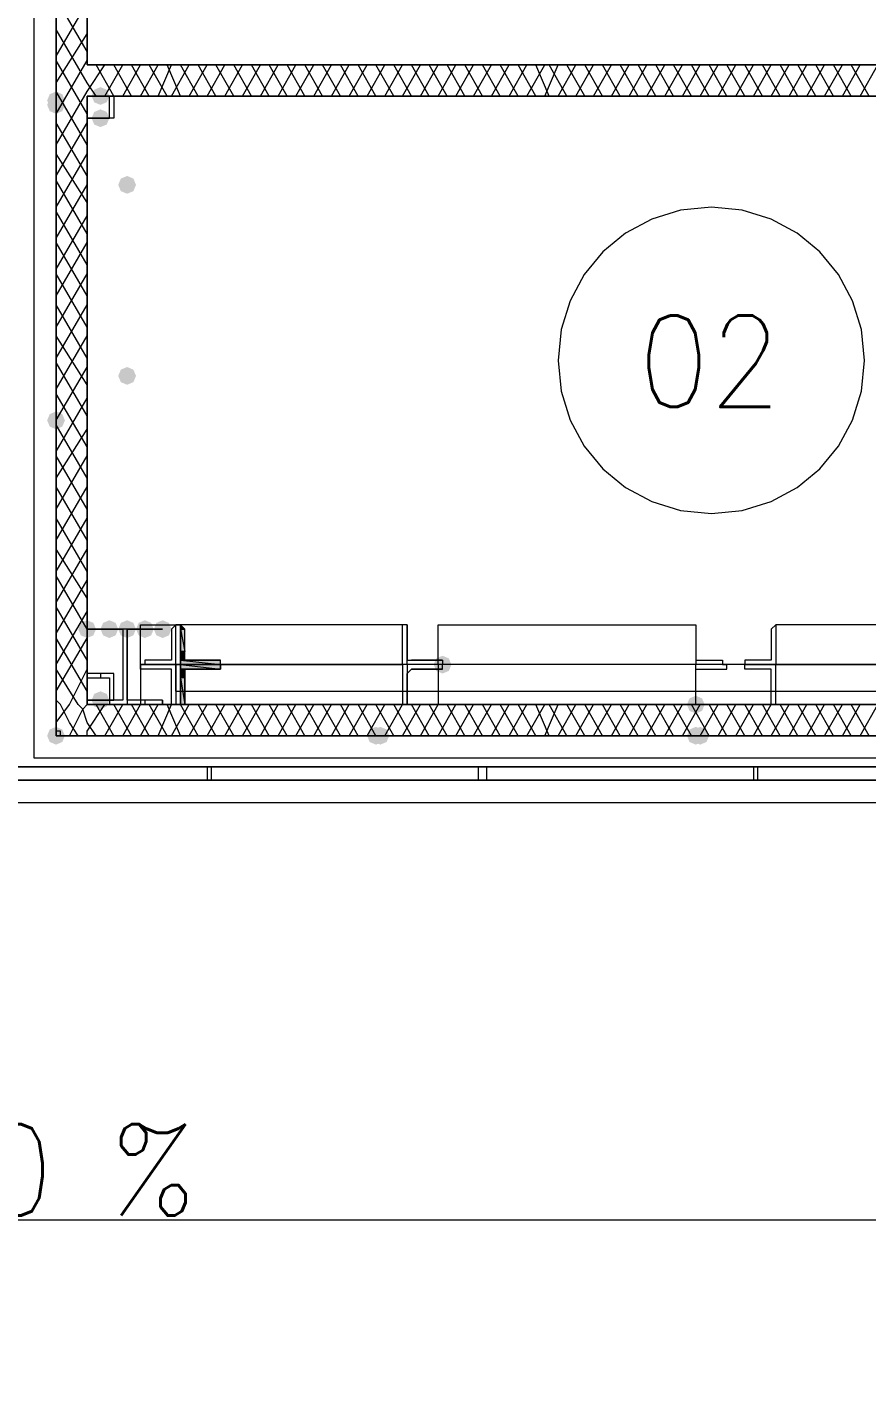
# Model space of a CAD drawing. Header units: millimetres. Extents: x 0 to 420, y 0 to 297.
# Drawn here: x 100.86 to 108.86, y 99.06 to 111.99 of the extents above; entities that cross this region are included whole.
import ezdxf

# ---------------------------------------------------------------- set-up
doc = ezdxf.new("R2010")
doc.units = ezdxf.units.MM
doc.styles.get("Standard").update_dxf_attribs({"font": 'STANDARD'})

msp = doc.modelspace()

# ---------------------------------------------------------------- hatches: boundary and pattern name
h = msp.add_hatch(color=7)
h.paths.add_polyline_path([(101.134333, 123.274667), (101.134333, 105.240667)], flags=0)
h.paths.add_polyline_path([(101.134333, 105.240667), (101.134333, 123.274667)], flags=0)
for color, points in [(7, [(101.642333, 111.336667), (101.617463, 111.276871), (101.557667, 111.252), (101.497871, 111.276871), (101.473, 111.336667), (101.497871, 111.396462), (101.557667, 111.421333), (101.617462, 111.396463)]), (254, [(101.219, 111.294333), (101.194129, 111.234537), (101.134333, 111.209667), (101.074538, 111.234537), (101.049667, 111.294333), (101.074537, 111.354129), (101.134333, 111.379), (101.194129, 111.354129)]), (254, [(101.219, 111.252), (101.194129, 111.192204), (101.134333, 111.167333), (101.074538, 111.192204), (101.049667, 111.252), (101.074537, 111.311796), (101.134333, 111.336667), (101.194129, 111.311796)]), (7, [(101.642333, 111.125), (101.617463, 111.065204), (101.557667, 111.040333), (101.497871, 111.065204), (101.473, 111.125), (101.497871, 111.184796), (101.557667, 111.209667), (101.617462, 111.184796)]), (7, [(101.896333, 110.49), (101.871462, 110.430204), (101.811667, 110.405333), (101.751871, 110.430204), (101.727, 110.49), (101.751871, 110.549796), (101.811667, 110.574667), (101.871462, 110.549796)]), (7, [(101.896333, 108.669667), (101.871462, 108.609871), (101.811667, 108.585), (101.751871, 108.609871), (101.727, 108.669667), (101.751871, 108.729462), (101.811667, 108.754333), (101.871462, 108.729463)]), (254, [(101.219, 108.246333), (101.194129, 108.186537), (101.134333, 108.161667), (101.074538, 108.186537), (101.049667, 108.246333), (101.074537, 108.306129), (101.134333, 108.331), (101.194129, 108.306129)]), (254, [(101.219, 108.246333), (101.194129, 108.186537), (101.134333, 108.161667), (101.074538, 108.186537), (101.049667, 108.246333), (101.074537, 108.306129), (101.134333, 108.331), (101.194129, 108.306129)]), (7, [(101.515333, 106.256667), (101.490463, 106.196871), (101.430667, 106.172), (101.370871, 106.196871), (101.346, 106.256667), (101.370871, 106.316462), (101.430667, 106.341333), (101.490462, 106.316463)]), (7, [(101.727, 106.256667), (101.702129, 106.196871), (101.642333, 106.172), (101.582538, 106.196871), (101.557667, 106.256667), (101.582537, 106.316462), (101.642333, 106.341333), (101.702129, 106.316463)]), (7, [(101.896333, 106.256667), (101.871462, 106.196871), (101.811667, 106.172), (101.751871, 106.196871), (101.727, 106.256667), (101.751871, 106.316462), (101.811667, 106.341333), (101.871462, 106.316463)]), (7, [(102.065667, 106.256667), (102.040796, 106.196871), (101.981, 106.172), (101.921204, 106.196871), (101.896333, 106.256667), (101.921204, 106.316462), (101.981, 106.341333), (102.040796, 106.316463)]), (7, [(102.235, 106.256667), (102.210129, 106.196871), (102.150333, 106.172), (102.090538, 106.196871), (102.065667, 106.256667), (102.090537, 106.316462), (102.150333, 106.341333), (102.210129, 106.316463)]), (98, [(102.658333, 105.960333), (102.616, 105.960333)]), (7, [(104.902, 105.918), (104.877129, 105.858204), (104.817333, 105.833333), (104.757538, 105.858204), (104.732667, 105.918), (104.757537, 105.977796), (104.817333, 106.002667), (104.877129, 105.977796)]), (7, [(101.642333, 105.579333), (101.617463, 105.519537), (101.557667, 105.494667), (101.497871, 105.519537), (101.473, 105.579333), (101.497871, 105.639129), (101.557667, 105.664), (101.617462, 105.639129)]), (7, [(107.315, 105.537), (107.290129, 105.477204), (107.230333, 105.452333), (107.170538, 105.477204), (107.145667, 105.537), (107.170537, 105.596796), (107.230333, 105.621667), (107.290129, 105.596796)]), (98, [(102.319667, 105.537), (102.362, 105.537)]), (254, [(101.219, 105.240667), (101.194129, 105.180871), (101.134333, 105.156), (101.074538, 105.180871), (101.049667, 105.240667), (101.074537, 105.300462), (101.134333, 105.325333), (101.194129, 105.300463)]), (254, [(101.219, 105.240667), (101.194129, 105.180871), (101.134333, 105.156), (101.074538, 105.180871), (101.049667, 105.240667), (101.074537, 105.300462), (101.134333, 105.325333), (101.194129, 105.300463)]), (254, [(101.219, 105.240667), (101.194129, 105.180871), (101.134333, 105.156), (101.074538, 105.180871), (101.049667, 105.240667), (101.074537, 105.300462), (101.134333, 105.325333), (101.194129, 105.300463)]), (254, [(101.219, 105.240667), (101.194129, 105.180871), (101.134333, 105.156), (101.074538, 105.180871), (101.049667, 105.240667), (101.074537, 105.300462), (101.134333, 105.325333), (101.194129, 105.300463)]), (254, [(104.267, 105.240667), (104.242129, 105.180871), (104.182333, 105.156), (104.122538, 105.180871), (104.097667, 105.240667), (104.122537, 105.300462), (104.182333, 105.325333), (104.242129, 105.300463)]), (254, [(104.309333, 105.240667), (104.284462, 105.180871), (104.224667, 105.156), (104.164871, 105.180871), (104.14, 105.240667), (104.164871, 105.300462), (104.224667, 105.325333), (104.284462, 105.300463)]), (254, [(107.315, 105.240667), (107.290129, 105.180871), (107.230333, 105.156), (107.170538, 105.180871), (107.145667, 105.240667), (107.170537, 105.300462), (107.230333, 105.325333), (107.290129, 105.300463)]), (254, [(107.357333, 105.240667), (107.332463, 105.180871), (107.272667, 105.156), (107.212871, 105.180871), (107.188, 105.240667), (107.212871, 105.300462), (107.272667, 105.325333), (107.332462, 105.300463)])]:
    msp.add_hatch(color=color).paths.add_polyline_path(points, flags=0)
h = msp.add_hatch(color=98)
h.paths.add_polyline_path([(102.362, 106.256667), (102.319667, 106.299)], flags=0)
h.paths.add_polyline_path([(102.319667, 106.299), (102.362, 106.256667), (102.319667, 106.256667)], flags=0)
h.paths.add_polyline_path([(102.362, 106.256667), (102.319667, 106.256667)], flags=0)
h.paths.add_polyline_path([(102.319667, 106.256667), (102.362, 106.256667)], flags=0)
h.paths.add_polyline_path([(102.362, 106.256667), (102.319667, 106.256667)], flags=0)
h.paths.add_polyline_path([(102.362, 106.256667), (102.319667, 106.256667)], flags=0)
h = msp.add_hatch(color=98)
h.paths.add_polyline_path([(102.362, 106.256667), (102.319667, 106.256667), (102.362, 106.045)], flags=0)
h.paths.add_polyline_path([(102.319667, 106.256667), (102.362, 106.045), (102.319667, 106.045)], flags=0)
h = msp.add_hatch(color=98)
h.paths.add_polyline_path([(102.362, 106.045), (102.319667, 106.045), (102.362, 105.960333)], flags=0)
h.paths.add_polyline_path([(102.319667, 106.045), (102.362, 105.960333), (102.319667, 105.960333)], flags=0)
h.paths.add_polyline_path([(102.362, 105.960333), (102.319667, 105.960333)], flags=0)
h.paths.add_polyline_path([(102.319667, 105.960333), (102.362, 105.960333)], flags=0)
h.paths.add_polyline_path([(102.362, 105.960333), (102.319667, 105.960333)], flags=0)
h.paths.add_polyline_path([(102.362, 105.960333), (102.319667, 105.960333)], flags=0)
h.paths.add_polyline_path([(102.319667, 105.960333), (102.362, 105.960333)], flags=0)
h.paths.add_polyline_path([(102.362, 105.960333), (102.319667, 105.960333)], flags=0)
h = msp.add_hatch(color=98)
h.paths.add_polyline_path([(102.404333, 105.960333), (102.319667, 105.960333)], flags=0)
h.paths.add_polyline_path([(102.404333, 105.960333), (102.319667, 105.960333), (102.362, 105.960333)], flags=0)
h = msp.add_hatch(color=98)
h.paths.add_polyline_path([(102.616, 105.960333), (102.319667, 105.960333)], flags=0)
h.paths.add_polyline_path([(102.616, 105.960333), (102.319667, 105.960333), (102.404333, 105.960333)], flags=0)
h = msp.add_hatch(color=98)
h.paths.add_polyline_path([(102.700667, 105.960333), (102.319667, 105.960333)], flags=0)
h.paths.add_polyline_path([(102.700667, 105.960333), (102.319667, 105.960333), (102.658333, 105.960333)], flags=0)
h = msp.add_hatch(color=98)
h.paths.add_polyline_path([(102.700667, 105.960333), (102.319667, 105.960333), (102.700667, 105.918)], flags=0)
h.paths.add_polyline_path([(102.319667, 105.960333), (102.700667, 105.918), (102.319667, 105.918)], flags=0)
h.paths.add_polyline_path([(102.700667, 105.918), (102.319667, 105.918)], flags=0)
h.paths.add_polyline_path([(102.319667, 105.918), (102.700667, 105.918)], flags=0)
h.paths.add_polyline_path([(102.700667, 105.918), (102.319667, 105.918)], flags=0)
h.paths.add_polyline_path([(102.700667, 105.918), (102.319667, 105.918)], flags=0)
h.paths.add_polyline_path([(102.319667, 105.918), (102.700667, 105.918)], flags=0)
h.paths.add_polyline_path([(102.700667, 105.918), (102.319667, 105.918)], flags=0)
h.paths.add_polyline_path([(102.700667, 105.918), (102.319667, 105.918)], flags=0)
h.paths.add_polyline_path([(102.319667, 105.918), (102.700667, 105.918)], flags=0)
h.paths.add_polyline_path([(102.700667, 105.918), (102.319667, 105.918)], flags=0)
h.paths.add_polyline_path([(102.700667, 105.918), (102.319667, 105.918)], flags=0)
h = msp.add_hatch(color=98)
h.paths.add_polyline_path([(102.616, 105.960333), (102.658333, 105.960333)], flags=0)
h.paths.add_polyline_path([(102.658333, 105.960333), (102.616, 105.960333)], flags=0)
h = msp.add_hatch(color=98)
h.paths.add_polyline_path([(102.700667, 105.918), (102.319667, 105.918), (102.700667, 105.875667)], flags=0)
h.paths.add_polyline_path([(102.319667, 105.918), (102.700667, 105.875667), (102.319667, 105.875667)], flags=0)
h.paths.add_polyline_path([(102.700667, 105.875667), (102.319667, 105.875667)], flags=0)
h.paths.add_polyline_path([(102.319667, 105.875667), (102.700667, 105.875667)], flags=0)
h.paths.add_polyline_path([(102.700667, 105.875667), (102.319667, 105.875667)], flags=0)
h.paths.add_polyline_path([(102.700667, 105.875667), (102.319667, 105.875667)], flags=0)
h.paths.add_polyline_path([(102.319667, 105.875667), (102.700667, 105.875667)], flags=0)
h.paths.add_polyline_path([(102.700667, 105.875667), (102.319667, 105.875667)], flags=0)
h.paths.add_polyline_path([(102.700667, 105.875667), (102.319667, 105.875667)], flags=0)
h.paths.add_polyline_path([(102.319667, 105.875667), (102.700667, 105.875667)], flags=0)
h = msp.add_hatch(color=98)
h.paths.add_polyline_path([(102.658333, 105.875667), (102.616, 105.875667)], flags=0)
h.paths.add_polyline_path([(102.658333, 105.875667), (102.616, 105.875667)], flags=0)
h.paths.add_polyline_path([(102.616, 105.875667), (102.658333, 105.875667)], flags=0)
h.paths.add_polyline_path([(102.658333, 105.875667), (102.319667, 105.875667)], flags=0)
h.paths.add_polyline_path([(102.658333, 105.875667), (102.319667, 105.875667), (102.700667, 105.875667)], flags=0)
h = msp.add_hatch(color=98)
h.paths.add_polyline_path([(102.404333, 105.875667), (102.319667, 105.875667)], flags=0)
h.paths.add_polyline_path([(102.404333, 105.875667), (102.319667, 105.875667), (102.616, 105.875667)], flags=0)
h = msp.add_hatch(color=98)
h.paths.add_polyline_path([(102.319667, 105.875667), (102.362, 105.875667)], flags=0)
h.paths.add_polyline_path([(102.362, 105.875667), (102.319667, 105.875667)], flags=0)
h.paths.add_polyline_path([(102.362, 105.875667), (102.319667, 105.875667)], flags=0)
h.paths.add_polyline_path([(102.319667, 105.875667), (102.362, 105.875667)], flags=0)
h.paths.add_polyline_path([(102.362, 105.875667), (102.319667, 105.875667)], flags=0)
h.paths.add_polyline_path([(102.362, 105.875667), (102.319667, 105.875667), (102.404333, 105.875667)], flags=0)
h = msp.add_hatch(color=98)
h.paths.add_polyline_path([(102.362, 105.875667), (102.319667, 105.875667), (102.362, 105.833333)], flags=0)
h.paths.add_polyline_path([(102.319667, 105.875667), (102.362, 105.833333), (102.319667, 105.833333)], flags=0)
h = msp.add_hatch(color=98)
h.paths.add_polyline_path([(102.362, 105.833333), (102.319667, 105.833333), (102.362, 105.791)], flags=0)
h.paths.add_polyline_path([(102.319667, 105.833333), (102.362, 105.791), (102.319667, 105.791)], flags=0)
h = msp.add_hatch(color=98)
h.paths.add_polyline_path([(102.362, 105.791), (102.319667, 105.791), (102.362, 105.537)], flags=0)
h.paths.add_polyline_path([(102.319667, 105.791), (102.362, 105.537), (102.319667, 105.537)], flags=0)
h.paths.add_polyline_path([(102.362, 105.537), (102.319667, 105.537)], flags=0)
h.paths.add_polyline_path([(102.319667, 105.537), (102.362, 105.537)], flags=0)
h.paths.add_polyline_path([(102.362, 105.537), (102.319667, 105.537)], flags=0)
h.paths.add_polyline_path([(102.362, 105.537), (102.319667, 105.537)], flags=0)
h = msp.add_hatch(color=7)
h.paths.add_polyline_path([(101.134333, 105.240667), (113.368667, 105.240667)], flags=0)
h.paths.add_polyline_path([(113.368667, 105.240667), (101.134333, 105.240667)], flags=0)

# ---------------------------------------------------------------- linework, layer by layer
at = {"color": 7, "lineweight": 0}
for points in [[(100.922667, 105.029), (386.715, 105.029), (386.715, 222.715667), (100.922667, 222.715667)], [(101.430667, 111.633), (117.940667, 111.633), (117.940667, 105.537), (130.640667, 105.537), (130.640667, 140.038667), (101.430667, 140.038667), (101.430667, 123.655667)], [(101.134333, 123.274667), (101.134333, 105.240667)], [(101.134333, 105.240667), (101.134333, 123.274667)], [(101.134333, 123.274667), (101.134333, 105.240667)], [(101.134333, 123.274667), (101.134333, 105.240667)], [(101.684667, 111.125), (101.430667, 111.125), (101.430667, 111.336667), (101.684667, 111.336667)], [(101.642333, 111.125), (101.642333, 111.336667), (101.430667, 111.336667), (101.430667, 111.125)], [(102.150333, 106.256667), (101.430667, 106.256667), (101.769333, 106.256667), (101.769333, 105.579333), (101.430667, 105.579333), (101.430667, 105.537), (102.150333, 105.537), (102.150333, 105.579333), (101.811667, 105.579333), (101.811667, 106.256667)], [(104.775, 106.299), (107.230333, 106.299), (107.230333, 105.918), (104.775, 105.918)], [(110.405333, 106.299), (107.992333, 106.299), (107.992333, 105.918), (110.405333, 105.918)], [(101.684667, 105.833333), (101.430667, 105.833333), (101.430667, 105.579333), (101.684667, 105.579333)], [(104.521, 105.875667), (104.817333, 105.875667)], [(104.775, 105.537), (107.230333, 105.537), (107.230333, 105.918), (104.775, 105.918)], [(110.405333, 105.537), (107.992333, 105.537), (107.992333, 105.918), (110.405333, 105.918)], [(101.642333, 105.791), (101.642333, 105.579333), (101.430667, 105.579333), (101.430667, 105.791)], [(101.134333, 105.240667), (113.368667, 105.240667)], [(113.368667, 105.240667), (101.134333, 105.240667)], [(101.134333, 105.240667), (113.368667, 105.240667)], [(101.134333, 105.240667), (113.368667, 105.240667)], [(113.03, 104.817333), (86.952667, 104.817333), (86.952667, 104.944333), (113.03, 104.944333), (113.03, 104.817333), (86.952667, 104.817333), (86.952667, 104.944333), (113.03, 104.944333), (113.03, 104.817333), (86.952667, 104.817333), (86.952667, 104.944333), (113.03, 104.944333), (113.03, 104.817333), (86.952667, 104.817333), (86.952667, 104.944333), (113.03, 104.944333), (113.03, 104.817333), (113.03, 104.944333), (86.952667, 104.944333), (86.952667, 104.817333)], [(102.616, 104.817333), (102.616, 104.944333), (102.573667, 104.944333), (102.573667, 104.817333)], [(105.240667, 104.817333), (105.240667, 104.944333), (105.156, 104.944333), (105.156, 104.817333)], [(107.823, 104.817333), (107.823, 104.944333), (107.780667, 104.944333), (107.780667, 104.817333)], [(113.03, 104.732667), (113.03, 104.817333), (86.910333, 104.817333), (86.910333, 104.605667), (113.03, 104.605667)]]:
    msp.add_lwpolyline(points, close=True, dxfattribs=at)
for points in [[(101.134333, 160.528), (101.134333, 105.537)], [(101.430667, 111.633), (101.430667, 140.038667)], [(101.134333, 105.240667), (101.134333, 123.274667), (101.134333, 105.240667), (101.134333, 123.274667)], [(101.430667, 111.76), (101.134333, 112.268)], [(101.134333, 111.717667), (101.430667, 112.225667)], [(101.430667, 111.463667), (101.134333, 111.971667)], [(101.134333, 111.463667), (101.430667, 111.929333)], [(101.134333, 111.167333), (101.430667, 111.675333)], [(101.430667, 111.167333), (101.134333, 111.675333)], [(101.430667, 111.379), (101.6, 111.633)], [(117.983, 111.633), (101.430667, 111.633)], [(101.684667, 111.336667), (101.515333, 111.633)], [(101.6, 111.336667), (101.769333, 111.633)], [(101.854, 111.336667), (101.684667, 111.633)], [(101.769333, 111.336667), (101.938667, 111.633)], [(102.023333, 111.336667), (101.854, 111.633)], [(101.938667, 111.336667), (102.108, 111.633)], [(102.192667, 111.336667), (102.023333, 111.633)], [(102.108, 111.336667), (102.235, 111.633)], [(102.319667, 111.336667), (102.192667, 111.633)], [(102.235, 111.336667), (102.404333, 111.633)], [(102.489, 111.336667), (102.319667, 111.633)], [(102.404333, 111.336667), (102.573667, 111.633)], [(102.658333, 111.336667), (102.489, 111.633)], [(102.573667, 111.336667), (102.743, 111.633)], [(102.827667, 111.336667), (102.658333, 111.633)], [(102.743, 111.336667), (102.912333, 111.633)], [(102.997, 111.336667), (102.827667, 111.633)], [(102.912333, 111.336667), (103.081667, 111.633)], [(103.166333, 111.336667), (102.997, 111.633)], [(103.081667, 111.336667), (103.251, 111.633)], [(103.335667, 111.336667), (103.166333, 111.633)], [(103.251, 111.336667), (103.420333, 111.633)], [(103.505, 111.336667), (103.335667, 111.633)], [(103.420333, 111.336667), (103.589667, 111.633)], [(103.674333, 111.336667), (103.505, 111.633)], [(103.589667, 111.336667), (103.759, 111.633)], [(103.843667, 111.336667), (103.674333, 111.633)], [(103.759, 111.336667), (103.928333, 111.633)], [(104.013, 111.336667), (103.843667, 111.633)], [(103.928333, 111.336667), (104.097667, 111.633)], [(104.182333, 111.336667), (104.013, 111.633)], [(104.097667, 111.336667), (104.267, 111.633)], [(104.351667, 111.336667), (104.182333, 111.633)], [(104.267, 111.336667), (104.436333, 111.633)], [(104.521, 111.336667), (104.351667, 111.633)], [(104.436333, 111.336667), (104.605667, 111.633)], [(104.690333, 111.336667), (104.521, 111.633)], [(104.605667, 111.336667), (104.775, 111.633)], [(104.859667, 111.336667), (104.690333, 111.633)], [(104.775, 111.336667), (104.944333, 111.633)], [(105.029, 111.336667), (104.859667, 111.633)], [(104.944333, 111.336667), (105.113667, 111.633)], [(105.198333, 111.336667), (105.029, 111.633)], [(105.113667, 111.336667), (105.283, 111.633)], [(105.367667, 111.336667), (105.198333, 111.633)], [(105.283, 111.336667), (105.452333, 111.633)], [(105.537, 111.336667), (105.367667, 111.633)], [(105.452333, 111.336667), (105.621667, 111.633)], [(105.706333, 111.336667), (105.537, 111.633)], [(105.621667, 111.336667), (105.791, 111.633)], [(105.833333, 111.336667), (105.706333, 111.633)], [(105.791, 111.336667), (105.918, 111.633)], [(106.002667, 111.336667), (105.833333, 111.633)], [(105.918, 111.336667), (106.087333, 111.633)], [(106.172, 111.336667), (106.002667, 111.633)], [(106.087333, 111.336667), (106.256667, 111.633)], [(106.341333, 111.336667), (106.172, 111.633)], [(106.256667, 111.336667), (106.426, 111.633)], [(106.510667, 111.336667), (106.341333, 111.633)], [(106.426, 111.336667), (106.595333, 111.633)], [(106.68, 111.336667), (106.510667, 111.633)], [(106.595333, 111.336667), (106.764667, 111.633)], [(106.849333, 111.336667), (106.68, 111.633)], [(106.764667, 111.336667), (106.934, 111.633)], [(107.018667, 111.336667), (106.849333, 111.633)], [(106.934, 111.336667), (107.103333, 111.633)], [(107.188, 111.336667), (107.018667, 111.633)], [(107.103333, 111.336667), (107.272667, 111.633)], [(107.357333, 111.336667), (107.188, 111.633)], [(107.272667, 111.336667), (107.442, 111.633)], [(107.526667, 111.336667), (107.357333, 111.633)], [(107.442, 111.336667), (107.611333, 111.633)], [(107.696, 111.336667), (107.526667, 111.633)], [(107.611333, 111.336667), (107.780667, 111.633)], [(107.865333, 111.336667), (107.696, 111.633)], [(107.780667, 111.336667), (107.95, 111.633)], [(108.034667, 111.336667), (107.865333, 111.633)], [(107.95, 111.336667), (108.119333, 111.633)], [(108.204, 111.336667), (108.034667, 111.633)], [(108.119333, 111.336667), (108.288667, 111.633)], [(108.373333, 111.336667), (108.204, 111.633)], [(108.288667, 111.336667), (108.458, 111.633)], [(108.542667, 111.336667), (108.373333, 111.633)], [(108.458, 111.336667), (108.627333, 111.633)], [(108.712, 111.336667), (108.542667, 111.633)], [(108.627333, 111.336667), (108.796667, 111.633)], [(108.881333, 111.336667), (108.712, 111.633)], [(108.796667, 111.336667), (108.966, 111.633)], [(101.515333, 111.336667), (101.430667, 111.463667)], [(101.134333, 110.871), (101.430667, 111.379)], [(101.430667, 110.871), (101.134333, 111.379)], [(101.430667, 111.336667), (117.983, 111.336667)], [(101.430667, 105.537), (101.430667, 111.336667)], [(101.134333, 110.574667), (101.430667, 111.082667)], [(101.430667, 110.574667), (101.134333, 111.082667)], [(101.134333, 110.278333), (101.430667, 110.786333)], [(101.430667, 110.320667), (101.134333, 110.786333)], [(101.430667, 110.024333), (101.134333, 110.532333)], [(101.134333, 109.982), (101.430667, 110.49)], [(101.430667, 109.728), (101.134333, 110.236)], [(108.839, 108.817833), (108.809328, 109.112177), (108.724228, 109.386329), (108.589572, 109.634416), (108.411232, 109.850566), (108.195083, 110.028905), (107.946996, 110.163561), (107.672844, 110.248661), (107.3785, 110.278333), (107.084156, 110.248661), (106.810004, 110.163561), (106.561917, 110.028905), (106.345768, 109.850566), (106.167428, 109.634416), (106.032772, 109.386329), (105.947672, 109.112177), (105.918, 108.817833)], [(101.134333, 109.685667), (101.430667, 110.193667)], [(101.134333, 109.431667), (101.430667, 109.939667)], [(101.430667, 109.431667), (101.134333, 109.939667)], [(101.134333, 109.135333), (101.430667, 109.643333)], [(101.430667, 109.135333), (101.134333, 109.643333)], [(101.134333, 108.839), (101.430667, 109.347)], [(101.430667, 108.839), (101.134333, 109.347)], [(101.134333, 108.542667), (101.430667, 109.050667)], [(101.430667, 108.585), (101.134333, 109.050667)], [(105.918, 108.817833), (105.947672, 108.52349), (106.032772, 108.249338), (106.167428, 108.001251), (106.345768, 107.785101), (106.561917, 107.606762), (106.810004, 107.472106), (107.084156, 107.387005), (107.3785, 107.357333), (107.672844, 107.387005), (107.946996, 107.472106), (108.195083, 107.606762), (108.411232, 107.785101), (108.589572, 108.001251), (108.724228, 108.249338), (108.809328, 108.52349), (108.839, 108.817833)], [(101.430667, 108.288667), (101.134333, 108.796667)], [(101.134333, 108.246333), (101.430667, 108.754333)], [(101.430667, 107.992333), (101.134333, 108.500333)], [(101.134333, 107.95), (101.430667, 108.458)], [(101.430667, 107.696), (101.134333, 108.204)], [(101.134333, 107.696), (101.430667, 108.161667)], [(101.134333, 107.399667), (101.430667, 107.907667)], [(101.430667, 107.399667), (101.134333, 107.907667)], [(101.134333, 107.103333), (101.430667, 107.611333)], [(101.430667, 107.103333), (101.134333, 107.611333)], [(101.134333, 106.807), (101.430667, 107.315)], [(101.430667, 106.807), (101.134333, 107.315)], [(101.134333, 106.510667), (101.430667, 107.018667)], [(101.430667, 106.553), (101.134333, 107.018667)], [(101.430667, 106.256667), (101.134333, 106.764667)], [(101.134333, 106.214333), (101.430667, 106.722333)], [(101.430667, 105.960333), (101.134333, 106.468333)], [(101.134333, 105.918), (101.430667, 106.426)], [(101.811667, 106.256667), (101.811667, 105.537)], [(102.277333, 105.918), (102.277333, 106.299), (102.235, 106.256667), (102.235, 105.960333), (101.981, 105.960333), (101.981, 105.918), (101.938667, 105.918), (102.277333, 105.918), (104.436333, 105.918), (104.436333, 106.299), (102.277333, 106.299)], [(102.319667, 105.918), (101.938667, 105.918), (101.938667, 106.299), (102.319667, 106.299)], [(104.478667, 105.918), (104.478667, 106.299), (102.319667, 106.299)], [(104.478667, 106.299), (104.478667, 106.256667)], [(104.478667, 106.256667), (104.478667, 105.960333), (104.521, 105.960333)], [(107.230333, 106.299), (107.230333, 106.256667)], [(107.230333, 106.256667), (107.230333, 105.960333), (107.272667, 105.960333), (107.484333, 105.960333), (107.484333, 105.918), (107.526667, 105.918)], [(107.95, 106.256667), (107.95, 105.960333), (107.907667, 105.960333), (107.696, 105.960333), (107.696, 105.918)], [(107.992333, 106.299), (107.95, 106.256667)], [(101.134333, 105.664), (101.430667, 106.172)], [(101.430667, 105.664), (101.134333, 106.172)], [(102.658333, 105.960333), (102.404333, 105.960333)], [(104.817333, 105.960333), (104.521, 105.960333), (104.817333, 105.960333), (104.817333, 105.918), (104.478667, 105.918)], [(101.346, 105.537), (101.134333, 105.875667)], [(101.261333, 105.537), (101.430667, 105.875667)], [(101.557667, 105.833333), (101.557667, 105.791)], [(102.277333, 105.918), (102.277333, 105.537), (102.235, 105.537), (102.235, 105.833333), (102.235, 105.875667), (101.981, 105.875667), (101.938667, 105.875667), (101.938667, 105.918), (102.277333, 105.918), (104.436333, 105.918), (104.436333, 105.537), (102.277333, 105.537)], [(102.319667, 105.918), (101.938667, 105.918), (101.938667, 105.537), (102.319667, 105.537)], [(102.277333, 105.664), (102.277333, 105.918), (102.277333, 105.833333), (102.277333, 105.664), (112.903, 105.664), (112.903, 105.918), (102.277333, 105.918)], [(102.277333, 105.875667), (102.277333, 105.918)], [(104.478667, 105.918), (102.319667, 105.918)], [(104.478667, 105.918), (102.319667, 105.918)], [(102.658333, 105.875667), (102.404333, 105.875667)], [(104.478667, 105.918), (104.478667, 105.537), (104.478667, 105.833333), (104.521, 105.875667)], [(104.817333, 105.918), (104.478667, 105.918)], [(104.817333, 105.875667), (104.817333, 105.918)], [(107.526667, 105.918), (107.230333, 105.918)], [(107.526667, 105.918), (107.230333, 105.918)], [(107.230333, 105.537), (107.230333, 105.833333), (107.230333, 105.875667), (107.272667, 105.875667), (107.484333, 105.875667), (107.526667, 105.875667), (107.526667, 105.918)], [(107.696, 105.918), (107.992333, 105.918)], [(107.696, 105.918), (107.992333, 105.918)], [(107.95, 105.537), (107.95, 105.833333), (107.95, 105.875667), (107.907667, 105.875667), (107.696, 105.875667), (107.696, 105.918)], [(101.176667, 105.537), (101.134333, 105.579333)], [(101.430667, 105.579333), (101.430667, 105.537)], [(101.430667, 105.537), (101.430667, 105.579333)], [(101.642333, 105.579333), (101.642333, 105.537)], [(101.981, 105.579333), (101.981, 105.537)], [(102.150333, 105.579333), (102.150333, 105.537)], [(101.134333, 105.367667), (101.261333, 105.537)], [(101.134333, 105.240667), (101.134333, 105.537)], [(101.261333, 105.367667), (101.176667, 105.537)], [(101.261333, 105.240667), (101.388333, 105.494667)], [(101.388333, 105.494667), (101.346, 105.537)], [(101.388333, 105.494667), (101.430667, 105.537)], [(101.430667, 105.367667), (101.388333, 105.494667)], [(101.430667, 105.283), (101.6, 105.537)], [(114.003667, 105.537), (101.430667, 105.537)], [(101.684667, 105.240667), (101.515333, 105.537)], [(101.6, 105.240667), (101.769333, 105.537)], [(101.854, 105.240667), (101.684667, 105.537)], [(101.769333, 105.240667), (101.938667, 105.537)], [(102.023333, 105.240667), (101.854, 105.537)], [(101.938667, 105.240667), (102.108, 105.537)], [(102.192667, 105.240667), (102.023333, 105.537)], [(102.108, 105.240667), (102.235, 105.537)], [(102.319667, 105.240667), (102.192667, 105.537)], [(102.235, 105.240667), (102.404333, 105.537)], [(102.489, 105.240667), (102.319667, 105.537)], [(104.478667, 105.537), (102.319667, 105.537)], [(102.404333, 105.240667), (102.573667, 105.537)], [(102.658333, 105.240667), (102.489, 105.537)], [(102.573667, 105.240667), (102.743, 105.537)], [(102.827667, 105.240667), (102.658333, 105.537)], [(102.743, 105.240667), (102.912333, 105.537)], [(102.997, 105.240667), (102.827667, 105.537)], [(102.912333, 105.240667), (103.081667, 105.537)], [(103.166333, 105.240667), (102.997, 105.537)], [(103.081667, 105.240667), (103.251, 105.537)], [(103.335667, 105.240667), (103.166333, 105.537)], [(103.251, 105.240667), (103.420333, 105.537)], [(103.505, 105.240667), (103.335667, 105.537)], [(103.420333, 105.240667), (103.589667, 105.537)], [(103.674333, 105.240667), (103.505, 105.537)], [(103.589667, 105.240667), (103.759, 105.537)], [(103.843667, 105.240667), (103.674333, 105.537)], [(103.759, 105.240667), (103.928333, 105.537)], [(104.013, 105.240667), (103.843667, 105.537)], [(103.928333, 105.240667), (104.097667, 105.537)], [(104.182333, 105.240667), (104.013, 105.537)], [(104.097667, 105.240667), (104.267, 105.537)], [(104.351667, 105.240667), (104.182333, 105.537)], [(104.267, 105.240667), (104.436333, 105.537)], [(104.521, 105.240667), (104.351667, 105.537)], [(104.436333, 105.240667), (104.605667, 105.537)], [(104.690333, 105.240667), (104.521, 105.537)], [(104.605667, 105.240667), (104.775, 105.537)], [(104.859667, 105.240667), (104.690333, 105.537)], [(104.775, 105.240667), (104.944333, 105.537)], [(105.029, 105.240667), (104.859667, 105.537)], [(104.944333, 105.240667), (105.113667, 105.537)], [(105.198333, 105.240667), (105.029, 105.537)], [(105.113667, 105.240667), (105.283, 105.537)], [(105.367667, 105.240667), (105.198333, 105.537)], [(105.283, 105.240667), (105.452333, 105.537)], [(105.537, 105.240667), (105.367667, 105.537)], [(105.452333, 105.240667), (105.621667, 105.537)], [(105.706333, 105.240667), (105.537, 105.537)], [(105.621667, 105.240667), (105.791, 105.537)], [(105.833333, 105.240667), (105.706333, 105.537)], [(105.791, 105.240667), (105.918, 105.537)], [(106.002667, 105.240667), (105.833333, 105.537)], [(105.918, 105.240667), (106.087333, 105.537)], [(106.172, 105.240667), (106.002667, 105.537)], [(106.087333, 105.240667), (106.256667, 105.537)], [(106.341333, 105.240667), (106.172, 105.537)], [(106.256667, 105.240667), (106.426, 105.537)], [(106.510667, 105.240667), (106.341333, 105.537)], [(106.426, 105.240667), (106.595333, 105.537)], [(106.68, 105.240667), (106.510667, 105.537)], [(106.595333, 105.240667), (106.764667, 105.537)], [(106.849333, 105.240667), (106.68, 105.537)], [(106.764667, 105.240667), (106.934, 105.537)], [(107.018667, 105.240667), (106.849333, 105.537)], [(106.934, 105.240667), (107.103333, 105.537)], [(107.188, 105.240667), (107.018667, 105.537)], [(107.103333, 105.240667), (107.272667, 105.537)], [(107.357333, 105.240667), (107.188, 105.537)], [(107.272667, 105.240667), (107.442, 105.537)], [(107.526667, 105.240667), (107.357333, 105.537)], [(107.442, 105.240667), (107.611333, 105.537)], [(107.696, 105.240667), (107.526667, 105.537)], [(107.611333, 105.240667), (107.780667, 105.537)], [(107.865333, 105.240667), (107.696, 105.537)], [(107.780667, 105.240667), (107.95, 105.537)], [(108.034667, 105.240667), (107.865333, 105.537)], [(107.95, 105.240667), (108.119333, 105.537)], [(107.992333, 105.537), (107.95, 105.537)], [(108.204, 105.240667), (108.034667, 105.537)], [(108.119333, 105.240667), (108.288667, 105.537)], [(108.373333, 105.240667), (108.204, 105.537)], [(108.288667, 105.240667), (108.458, 105.537)], [(108.542667, 105.240667), (108.373333, 105.537)], [(108.458, 105.240667), (108.627333, 105.537)], [(108.712, 105.240667), (108.542667, 105.537)], [(108.627333, 105.240667), (108.796667, 105.537)], [(108.881333, 105.240667), (108.712, 105.537)], [(108.796667, 105.240667), (108.966, 105.537)], [(101.346, 105.240667), (101.261333, 105.367667)], [(101.515333, 105.240667), (101.430667, 105.367667)], [(101.176667, 105.283), (101.134333, 105.283)], [(101.134333, 105.240667), (113.368667, 105.240667), (101.134333, 105.240667), (113.368667, 105.240667)], [(101.134333, 105.240667), (114.003667, 105.240667)], [(101.176667, 105.240667), (101.176667, 105.283)], [(101.430667, 105.240667), (101.430667, 105.283)], [(86.952667, 96.435333), (113.03, 96.435333), (113.03, 104.817333), (86.952667, 104.817333)], [(104.309333, 104.817333), (104.224667, 104.817333), (104.097667, 104.817333)], [(86.952667, 100.626333), (113.03, 100.626333), (109.050667, 96.435333)]]:
    msp.add_lwpolyline(points, dxfattribs=at)
at = {"color": 8, "lineweight": 0}
msp.add_lwpolyline([(101.430667, 111.336667), (101.430667, 105.537), (117.983, 105.537), (117.983, 111.336667)], close=True, dxfattribs=at)
at = {"color": 98, "lineweight": 0}
for points in [[(102.362, 106.256667), (102.319667, 106.299)], [(102.319667, 106.299), (102.362, 106.256667), (102.319667, 106.256667)], [(102.362, 106.256667), (102.319667, 106.256667)], [(102.319667, 106.256667), (102.362, 106.256667)], [(102.362, 106.256667), (102.319667, 106.256667)], [(102.362, 106.256667), (102.319667, 106.256667)], [(102.362, 106.256667), (102.319667, 106.256667), (102.362, 106.045)], [(102.319667, 106.256667), (102.362, 106.045), (102.319667, 106.045)], [(102.362, 106.045), (102.319667, 106.045), (102.362, 105.960333)], [(102.319667, 106.045), (102.362, 105.960333), (102.319667, 105.960333)], [(102.362, 105.960333), (102.319667, 105.960333)], [(102.319667, 105.960333), (102.362, 105.960333)], [(102.362, 105.960333), (102.319667, 105.960333)], [(102.362, 105.960333), (102.319667, 105.960333)], [(102.319667, 105.960333), (102.362, 105.960333)], [(102.362, 105.960333), (102.319667, 105.960333)], [(102.404333, 105.960333), (102.319667, 105.960333)], [(102.404333, 105.960333), (102.319667, 105.960333), (102.362, 105.960333)], [(102.616, 105.960333), (102.319667, 105.960333)], [(102.616, 105.960333), (102.319667, 105.960333), (102.404333, 105.960333)], [(102.700667, 105.960333), (102.319667, 105.960333)], [(102.700667, 105.960333), (102.319667, 105.960333), (102.658333, 105.960333)], [(102.700667, 105.960333), (102.319667, 105.960333), (102.700667, 105.918)], [(102.319667, 105.960333), (102.700667, 105.918), (102.319667, 105.918)], [(102.658333, 105.960333), (102.616, 105.960333)], [(102.616, 105.960333), (102.658333, 105.960333)], [(102.658333, 105.960333), (102.616, 105.960333)], [(102.700667, 105.918), (102.319667, 105.918)], [(102.319667, 105.918), (102.700667, 105.918)], [(102.700667, 105.918), (102.319667, 105.918)], [(102.700667, 105.918), (102.319667, 105.918)], [(102.319667, 105.918), (102.700667, 105.918)], [(102.700667, 105.918), (102.319667, 105.918)], [(102.700667, 105.918), (102.319667, 105.918)], [(102.319667, 105.918), (102.700667, 105.918)], [(102.700667, 105.918), (102.319667, 105.918)], [(102.700667, 105.918), (102.319667, 105.918)], [(102.700667, 105.918), (102.319667, 105.918), (102.700667, 105.875667)], [(102.319667, 105.918), (102.700667, 105.875667), (102.319667, 105.875667)], [(102.700667, 105.875667), (102.319667, 105.875667)], [(102.319667, 105.875667), (102.700667, 105.875667)], [(102.700667, 105.875667), (102.319667, 105.875667)], [(102.700667, 105.875667), (102.319667, 105.875667)], [(102.319667, 105.875667), (102.700667, 105.875667)], [(102.700667, 105.875667), (102.319667, 105.875667)], [(102.700667, 105.875667), (102.319667, 105.875667)], [(102.319667, 105.875667), (102.700667, 105.875667)], [(102.658333, 105.875667), (102.319667, 105.875667)], [(102.658333, 105.875667), (102.319667, 105.875667), (102.700667, 105.875667)], [(102.404333, 105.875667), (102.319667, 105.875667)], [(102.404333, 105.875667), (102.319667, 105.875667), (102.616, 105.875667)], [(102.319667, 105.875667), (102.362, 105.875667)], [(102.362, 105.875667), (102.319667, 105.875667)], [(102.362, 105.875667), (102.319667, 105.875667)], [(102.319667, 105.875667), (102.362, 105.875667)], [(102.362, 105.875667), (102.319667, 105.875667)], [(102.362, 105.875667), (102.319667, 105.875667), (102.404333, 105.875667)], [(102.362, 105.875667), (102.319667, 105.875667), (102.362, 105.833333)], [(102.319667, 105.875667), (102.362, 105.833333), (102.319667, 105.833333)], [(102.362, 105.833333), (102.319667, 105.833333), (102.362, 105.791)], [(102.319667, 105.833333), (102.362, 105.791), (102.319667, 105.791)], [(102.658333, 105.875667), (102.616, 105.875667)], [(102.658333, 105.875667), (102.616, 105.875667)], [(102.616, 105.875667), (102.658333, 105.875667)], [(102.362, 105.791), (102.319667, 105.791), (102.362, 105.537)], [(102.319667, 105.791), (102.362, 105.537), (102.319667, 105.537)], [(102.362, 105.537), (102.319667, 105.537)], [(102.319667, 105.537), (102.362, 105.537)], [(102.362, 105.537), (102.319667, 105.537)], [(102.362, 105.537), (102.319667, 105.537)], [(102.319667, 105.537), (102.362, 105.537)]]:
    msp.add_lwpolyline(points, close=True, dxfattribs=at)
for points in [[(102.319667, 106.299), (102.319667, 105.918), (102.700667, 105.918), (102.319667, 105.918), (102.319667, 105.537)], [(102.700667, 105.918), (102.700667, 105.960333), (102.658333, 105.960333), (102.616, 105.960333), (102.404333, 105.960333), (102.362, 105.960333), (102.362, 106.045), (102.362, 106.256667), (102.319667, 106.299)], [(102.700667, 105.918), (102.700667, 105.875667), (102.658333, 105.875667), (102.616, 105.875667), (102.404333, 105.875667), (102.362, 105.875667), (102.362, 105.833333), (102.362, 105.791), (102.362, 105.537), (102.319667, 105.537)]]:
    msp.add_lwpolyline(points, dxfattribs=at)

# ---------------------------------------------------------------- texts
at = {"color": 7, "char_height": 0.872032, "attachment_point": 1}
for s, insert, width in [('02', (106.68, 109.245366), 1.06581689), ('10,00 %', (98.043998, 101.540702), 4.28749067)]:
    msp.add_mtext(s, dxfattribs=dict(at, insert=insert, width=width))

doc.saveas('drawing.dxf')
